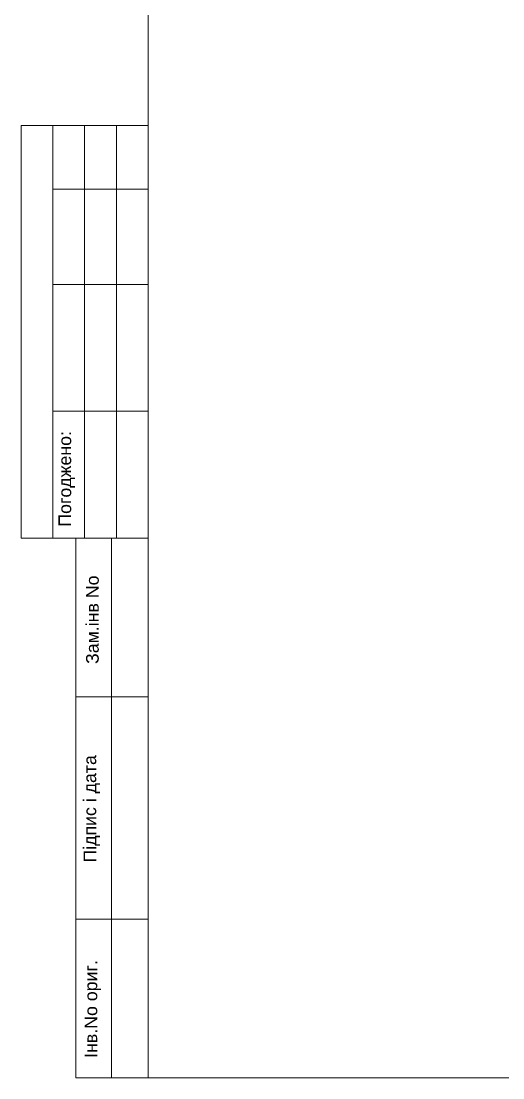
# Model space of a CAD drawing. Header units: millimetres. Extents: x -490789 to -449459, y 209001 to 327650.
# Drawn here: x -490748 to -483162, y 239450 to 256096 of the extents above; entities that cross this region are included whole.
import ezdxf

# ---------------------------------------------------------------- set-up
doc = ezdxf.new("R2010")
doc.units = ezdxf.units.MM
doc.header["$MEASUREMENT"] = 0
for name, color, linetype, lineweight in [('11EXPLICACIA_Ном_пера__7_Ном_пера__7_Ном_пера__7_Ном_пера__7_Ном_пера__7_Ном_пера__7_Ном_пера__7_Ном_пера__7_Ном_пера__7_Ном_пера__7_Ном._пера__7_Ном_пера__7_Ном._пера__7_Ном_пера__7_Ном._пера__7_Ном_пера__7_Ном_пера__7_Ном_пера__7_Ном_пера__7_Ном._пера_8_Ном._пера__7', 7, 'Continuous', 18), ('оси_Ном_пера__7_Ном_пера__7_Ном_пера__7_Ном_пера__7_Ном_пера__7_Ном_пера__7_Ном_пера__7_Ном_пера__7_Ном_пера__7_Ном_пера__7_Ном._пера__7_Ном_пера__7_Ном._пера__7_Ном_пера__7_Ном._пера__7_Ном_пера__7_Ном_пера__7_Ном_пера__7_Ном_пера__7_Ном._пера__7_Ном.__6_Ном._пера__7', 7, 'Continuous', 18), ('Текст_Ном_пера__7_Ном_пера__7_Ном_пера__7_Ном_пера__7_Ном_пера__7_Ном_пера__7_Ном_пера__7_Ном_пера__7_Ном_пера__7_Ном_пера__7_Ном._пера__7_Ном_пера__7_Ном._пера__7_Ном_пера__7_Ном._пера__7_Ном_пера__7_Ном_пера__7_Ном_пера__7_Ном_пера__7_Ном._пера__7_Ном_B_Ном._пера__7', 7, 'Continuous', 18)]:
    doc.layers.add(name, color=color, linetype=linetype, lineweight=lineweight)
doc.styles.add('СГЕНЕРИР_СТИЛЬ_1', font='')
doc.styles.get('СГЕНЕРИР_СТИЛЬ_1').set_extended_font_data('Arial')

msp = doc.modelspace()

# ---------------------------------------------------------------- linework, layer by layer
at = {"layer": '11EXPLICACIA_Ном_пера__7_Ном_пера__7_Ном_пера__7_Ном_пера__7_Ном_пера__7_Ном_пера__7_Ном_пера__7_Ном_пера__7_Ном_пера__7_Ном_пера__7_Ном._пера__7_Ном_пера__7_Ном._пера__7_Ном_пера__7_Ном._пера__7_Ном_пера__7_Ном_пера__7_Ном_пера__7_Ном_пера__7_Ном._пера_8_Ном._пера__7', "linetype": 'Continuous'}
for p, q in [((-488747.7, 267849.5), (-488747.7, 239449.5)), ((-490747.7, 254449.5), (-488747.7, 254449.5)), ((-490747.7, 254449.5), (-490747.7, 247949.5)), ((-490247.7, 254449.5), (-490247.7, 247949.5)), ((-489747.7, 254449.5), (-489747.7, 247949.5)), ((-489247.7, 254449.5), (-489247.7, 247949.5)), ((-490247.7, 253449.5), (-488747.7, 253449.5)), ((-490247.7, 251949.5), (-488747.7, 251949.5)), ((-490247.7, 249949.5), (-488747.7, 249949.5)), ((-490747.7, 247949.5), (-488747.7, 247949.5)), ((-489887.7, 247949.5), (-488747.7, 247949.5)), ((-489887.7, 239449.5), (-489887.7, 247949.5)), ((-489887.7, 239449.5), (-489887.7, 247949.5)), ((-489887.7, 247949.5), (-488747.7, 247949.5)), ((-489322.7, 239449.5), (-489322.7, 247949.5)), ((-489322.7, 239449.5), (-489322.7, 247949.5)), ((-489887.7, 245449.5), (-488747.7, 245449.5)), ((-489887.7, 245449.5), (-488747.7, 245449.5)), ((-489887.7, 241949.5), (-488747.7, 241949.5)), ((-489887.7, 241949.5), (-488747.7, 241949.5)), ((-489887.7, 239449.5), (-449547.7, 239449.5))]:
    msp.add_line(p, q, dxfattribs=at)

# ---------------------------------------------------------------- texts
at = {"layer": 'оси_Ном_пера__7_Ном_пера__7_Ном_пера__7_Ном_пера__7_Ном_пера__7_Ном_пера__7_Ном_пера__7_Ном_пера__7_Ном_пера__7_Ном_пера__7_Ном._пера__7_Ном_пера__7_Ном._пера__7_Ном_пера__7_Ном._пера__7_Ном_пера__7_Ном_пера__7_Ном_пера__7_Ном_пера__7_Ном._пера__7_Ном.__6_Ном._пера__7', "linetype": 'Continuous', "char_height": 200, "attachment_point": 7, "rotation": 90, "style": 'СГЕНЕРИР_СТИЛЬ_1'}
for s, insert in [('\\A1;{\\fArial|b0|i0|c204|p38;Зам.інв No}', (-489523, 245969.5)), ('\\A1;{\\fArial|b0|i0|c204|p38;Підпис і дата}', (-489507.7, 242841.1)), ('\\A1;{\\fArial|b0|i0|c204|p38;Інв.No ориг.}', (-489489.1, 239764.8))]:
    msp.add_mtext(s, dxfattribs=dict(at, insert=insert))
at = {"layer": 'Текст_Ном_пера__7_Ном_пера__7_Ном_пера__7_Ном_пера__7_Ном_пера__7_Ном_пера__7_Ном_пера__7_Ном_пера__7_Ном_пера__7_Ном_пера__7_Ном._пера__7_Ном_пера__7_Ном._пера__7_Ном_пера__7_Ном._пера__7_Ном_пера__7_Ном_пера__7_Ном_пера__7_Ном_пера__7_Ном._пера__7_Ном_B_Ном._пера__7', "linetype": 'Continuous', "insert": (-489902, 248132.1), "char_height": 200, "attachment_point": 7, "rotation": 90, "style": 'СГЕНЕРИР_СТИЛЬ_1'}
msp.add_mtext('\\A1;{\\fArial|b0|i0|c204|p38;Погоджено:}', dxfattribs=at)

doc.saveas('drawing.dxf')
